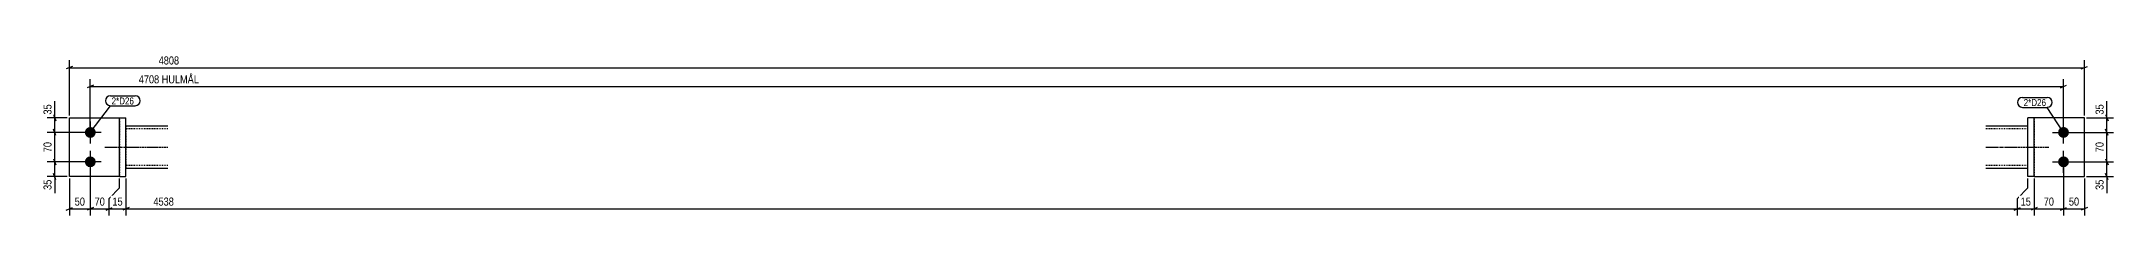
# Model space of a CAD drawing. Header units: millimetres. Extents: x 12 to 15472, y 12 to 396.
# Drawn here: x 10528 to 15472, y 12 to 396 of the extents above; entities that cross this region are included whole.
import ezdxf

# ---------------------------------------------------------------- set-up
doc = ezdxf.new("R2010")
doc.units = ezdxf.units.MM
doc.linetypes.add('DXK_LINE_DOT2', pattern=[3.9198, 1.9599, -1.9599])
doc.linetypes.add('DXK_LINE_DOT3', pattern=[5.9187, 2.979, -0.9799, 0.9799, -0.9799])
for name, color, linetype in [('MÅLSÆTNING', 7, 'Continuous'), ('STÅL', 7, 'Continuous'), ('TEKST', 7, 'Continuous')]:
    doc.layers.add(name, color=color, linetype=linetype)
doc.styles.add('Arial Narrow', font='ARIALN.TTF', dxfattribs={"height": 0.2})

msp = doc.modelspace()

# ---------------------------------------------------------------- hatches: boundary and pattern name
at = {"layer": 'STÅL', "linetype": 'Continuous'}
for points in [[(10644.8, 197, -1), (10644.8, 223, -1)], [(15352.6, 223, -1), (15352.6, 197, -1)], [(10644.8, 127, -1), (10644.8, 153, -1)], [(15352.6, 153, -1), (15352.6, 127, -1)]]:
    msp.add_hatch(color=96, dxfattribs=at).paths.add_polyline_path(points)

# ---------------------------------------------------------------- linework, layer by layer
at = {"layer": 'MÅLSÆTNING', "color": 7, "linetype": 'Continuous'}
for p, q in [((10602.3, 367), (10587.3, 361)), ((10594.8, 250), (10594.8, 381.7)), ((15395.1, 361), (15410.1, 367)), ((10652.3, 322.1), (10637.3, 316.1)), ((10644.8, 215), (10644.8, 336.8)), ((10644.8, 319.1), (15352.6, 319.1)), ((15345.1, 316.1), (15360.1, 322.1)), ((15352.6, 215), (15352.6, 336.8)), ((10556.9, 252.5), (10562.9, 237.5)), ((15453, 252.5), (15459, 237.5)), ((10589.8, 245), (10542.2, 245)), ((10639.8, 210), (10542.2, 210)), ((10639.8, 210), (10542.2, 210)), ((10562.9, 202.5), (10556.9, 217.5)), ((10562.9, 202.5), (10556.9, 217.5)), ((10559.9, 210), (10559.9, 245)), ((10559.9, 140), (10559.9, 210)), ((15357.6, 210), (15472, 210)), ((15357.6, 210), (15472, 210)), ((15407.6, 245), (15472, 245)), ((15459, 202.5), (15453, 217.5)), ((15459, 202.5), (15453, 217.5)), ((15456, 210), (15456, 245)), ((15456, 140), (15456, 210)), ((10639.8, 140), (10542.2, 140)), ((10639.8, 140), (10542.2, 140)), ((10589.8, 105), (10542.2, 105)), ((10556.9, 147.5), (10562.9, 132.5)), ((10556.9, 147.5), (10562.9, 132.5)), ((10562.9, 97.5), (10556.9, 112.5)), ((10559.9, 105), (10559.9, 140)), ((10594.8, 100), (10594.8, 12)), ((10644.8, 135), (10644.8, 12)), ((10714.8, 78), (10714.8, 100)), ((10714.8, 78), (10714.8, 100)), ((10729.8, 100), (10729.8, 12)), ((10729.8, 100), (10729.8, 12)), ((15267.6, 78), (15267.6, 100)), ((15267.6, 78), (15267.6, 100)), ((15282.6, 100), (15282.6, 12)), ((15352.6, 135), (15352.6, 12)), ((15357.6, 140), (15472, 140)), ((15357.6, 140), (15472, 140)), ((15407.6, 105), (15472, 105)), ((15453, 147.5), (15459, 132.5)), ((15453, 147.5), (15459, 132.5)), ((15459, 97.5), (15453, 112.5)), ((15456, 105), (15456, 140)), ((10689.8, 53), (10714.8, 78)), ((10689.8, 12), (10689.8, 53)), ((15242.6, 53), (15267.6, 78)), ((15242.6, 53), (15267.6, 78)), ((15242.6, 12), (15242.6, 53)), ((15242.6, 12), (15242.6, 53)), ((10587.3, 25), (10602.3, 31)), ((10652.3, 31), (10637.3, 25)), ((10644.8, 28), (10689.8, 28)), ((10682.3, 25), (10697.3, 31)), ((10737.3, 31), (10722.3, 25)), ((10737.3, 31), (10722.3, 25)), ((10729.8, 28), (15242.6, 28)), ((15235.1, 25), (15250.1, 31)), ((15235.1, 25), (15250.1, 31)), ((15290.1, 31), (15275.1, 25)), ((15282.6, 28), (15352.6, 28)), ((15345.1, 25), (15360.1, 31)), ((15410.1, 31), (15395.1, 25))]:
    msp.add_line(p, q, dxfattribs=at)
at = {"layer": 'STÅL', "color": 2, "linetype": 'Continuous'}
for p, q in [((10594.8, 105), (10594.8, 245)), ((10594.8, 245), (10714.8, 245)), ((10714.8, 105), (10714.8, 245)), ((10714.8, 245), (10729.8, 245)), ((10729.8, 105), (10729.8, 245)), ((10829.8, 225), (10729.8, 225)), ((15267.6, 225), (15167.6, 225)), ((15282.6, 245), (15267.6, 245)), ((15267.6, 105), (15267.6, 245)), ((15402.6, 245), (15282.6, 245)), ((15282.6, 105), (15282.6, 245)), ((15402.6, 105), (15402.6, 245)), ((10714.8, 105), (10594.8, 105)), ((10714.8, 105), (10729.8, 105)), ((10729.8, 125), (10829.8, 125)), ((15167.6, 125), (15267.6, 125)), ((15282.6, 105), (15267.6, 105)), ((15282.6, 105), (15402.6, 105))]:
    msp.add_line(p, q, dxfattribs=at)
at = {"layer": 'STÅL', "color": 96, "linetype": 'Continuous'}
for p, q in [((10670.8, 210), (10618.8, 210)), ((10644.8, 236), (10644.8, 184)), ((15326.6, 210), (15378.6, 210)), ((15352.6, 184), (15352.6, 236)), ((10644.8, 166), (10644.8, 114)), ((15352.6, 114), (15352.6, 166)), ((10670.8, 140), (10618.8, 140)), ((15326.6, 140), (15378.6, 140))]:
    msp.add_line(p, q, dxfattribs=at)
at = {"layer": 'STÅL', "color": 7, "linetype": 'DXK_LINE_DOT2'}
for p, q in [((10714.8, 245), (10714.8, 105)), ((10729.8, 225), (10729.8, 125)), ((10729.8, 219), (10829.8, 219)), ((15167.6, 219), (15267.6, 219)), ((15267.6, 125), (15267.6, 225)), ((15282.6, 245), (15282.6, 105)), ((10829.8, 131), (10729.8, 131)), ((15267.6, 131), (15167.6, 131))]:
    msp.add_line(p, q, dxfattribs=at)
at = {"layer": 'STÅL', "color": 7, "linetype": 'DXK_LINE_DOT3'}
for p, q in [((10679.8, 175), (10829.8, 175)), ((15167.6, 175), (15317.6, 175))]:
    msp.add_line(p, q, dxfattribs=at)

# ---------------------------------------------------------------- wipeouts: each hides what was drawn before it
at = {"color": 0}
for points in [[(10748.9, 276.5), (10748.9, 294), (10695.6, 294), (10695.6, 276.5)], [(15310.9, 272.7), (15310.9, 290.2), (15257.6, 290.2), (15257.6, 272.7)]]:
    msp.add_wipeout(points, dxfattribs=at).dxf.layer = 'TEKST'

# ---------------------------------------------------------------- next in the draw order: wipeouts: each hides what was drawn before it
for points, layer in [([(15240.9, 322.8), (15240.9, 350.8), (10756.4, 350.8), (10756.4, 322.8)], 'MÅLSÆTNING'), ([(10556.2, 280.8), (10528.2, 280.8), (10528.2, 248.5), (10556.2, 248.5)], 'MÅLSÆTNING'), ([(15452.2, 280.8), (15424.2, 280.8), (15424.2, 248.5), (15452.2, 248.5)], 'MÅLSÆTNING'), ([(10556.2, 191.1), (10528.2, 191.1), (10528.2, 158.8), (10556.2, 158.8)], 'MÅLSÆTNING'), ([(15452.2, 191.1), (15424.2, 191.1), (15424.2, 158.8), (15452.2, 158.8)], 'MÅLSÆTNING'), ([(10556.2, 101.5), (10528.2, 101.5), (10528.2, 69.1), (10556.2, 69.1)], 'MÅLSÆTNING'), ([(15452.2, 101.5), (15424.2, 101.5), (15424.2, 69.1), (15452.2, 69.1)], 'MÅLSÆTNING'), ([(10683.5, 31.8), (10683.5, 59.8), (10651.1, 59.8), (10651.1, 31.8)], 'MÅLSÆTNING'), ([(15180.9, 31.8), (15180.9, 59.8), (10791.4, 59.8), (10791.4, 31.8)], 'MÅLSÆTNING'), ([(15333.7, 31.8), (15333.7, 59.8), (15301.4, 59.8), (15301.4, 31.8)], 'MÅLSÆTNING'), ([(10748.9, 276.5), (10748.9, 294), (10695.6, 294), (10695.6, 276.5)], 'TEKST'), ([(15310.9, 272.7), (15310.9, 290.2), (15257.6, 290.2), (15257.6, 272.7)], 'TEKST')]:
    msp.add_wipeout(points, dxfattribs=at).dxf.layer = layer

# ---------------------------------------------------------------- next in the draw order: linework, layer by layer
at = {"layer": 'MÅLSÆTNING', "color": 7, "linetype": 'Continuous'}
for p, q in [((10594.8, 364), (15402.6, 364)), ((15402.6, 250), (15402.6, 381.7)), ((10559.9, 245), (10559.9, 284.3)), ((10559.9, 245), (10559.9, 284.3)), ((15456, 245), (15456, 284.3)), ((15456, 245), (15456, 284.3)), ((10559.9, 105), (10559.9, 65.6)), ((10559.9, 105), (10559.9, 65.6)), ((10644.8, 135), (10644.8, 12)), ((15282.6, 100), (15282.6, 12)), ((15352.6, 135), (15352.6, 12)), ((15402.6, 100), (15402.6, 12)), ((15456, 105), (15456, 65.6)), ((15456, 105), (15456, 65.6)), ((10689.8, 53), (10714.8, 78)), ((10689.8, 12), (10689.8, 53)), ((10594.8, 28), (10644.8, 28)), ((10652.3, 31), (10637.3, 25)), ((10682.3, 25), (10697.3, 31)), ((10689.8, 28), (10729.8, 28)), ((15242.6, 28), (15282.6, 28)), ((15290.1, 31), (15275.1, 25)), ((15345.1, 25), (15360.1, 31)), ((15352.6, 28), (15402.6, 28))]:
    msp.add_line(p, q, dxfattribs=at)
at = {"layer": 'TEKST', "color": 7, "linetype": 'Continuous'}
for p, q in [((10692.6, 297), (10751.9, 297)), ((10644.8, 210), (10692.6, 273.5)), ((10692.6, 273.5), (10751.9, 273.5)), ((15254.6, 293.2), (15313.9, 293.2)), ((15254.6, 269.7), (15313.9, 269.7)), ((15352.6, 210), (15313.9, 269.7))]:
    msp.add_line(p, q, dxfattribs=at)
for centre, radius, start, end in [((10692.6, 285.3), 11.7, 90, 270), ((10751.9, 285.3), 11.7, 270, 90), ((15254.6, 281.5), 11.8, 90, 270), ((15313.9, 281.5), 11.7, 270, 90)]:
    msp.add_arc(centre, radius, start, end, dxfattribs=at)

# ---------------------------------------------------------------- next in the draw order: texts
at = {"layer": 'MÅLSÆTNING', "color": 3, "style": 'Arial Narrow'}
for s, height, p in [('4708 HULMÅL', 19.089, (10760.4, 326.8)), ('70', 19.09, (10655.1, 35.8)), ('4538', 19.09, (10795.4, 35.8)), ('70', 19.09, (15305.4, 35.8))]:
    msp.add_text(s, height=height, dxfattribs=at).set_placement(p)
for s, p in [('35', (10552.2, 252.5)), ('35', (15448.2, 252.5)), ('70', (10552.2, 162.8)), ('70', (15448.2, 162.8)), ('35', (10552.2, 73.1)), ('35', (15448.2, 73.1))]:
    msp.add_text(s, height=19.09, rotation=90.0002, dxfattribs=at).set_placement(p)
at = {"layer": 'TEKST', "color": 3, "style": 'Arial Narrow'}
for p in [(10695.6, 276.5), (15257.6, 272.7)]:
    msp.add_text('2*D26', height=16.7, dxfattribs=at).set_placement(p)

# ---------------------------------------------------------------- next in the draw order: wipeouts: each hides what was drawn before it
at = {"color": 0}
for points in [[(15193.4, 367.7), (15193.4, 395.7), (10803.9, 395.7), (10803.9, 367.7)], [(10636, 31.8), (10636, 59.8), (10603.6, 59.8), (10603.6, 31.8)], [(10726, 31.8), (10726, 59.8), (10693.6, 59.8), (10693.6, 31.8)], [(15278.7, 31.8), (15278.7, 59.8), (15246.4, 59.8), (15246.4, 31.8)], [(15393.7, 31.8), (15393.7, 59.8), (15361.4, 59.8), (15361.4, 31.8)]]:
    msp.add_wipeout(points, dxfattribs=at).dxf.layer = 'MÅLSÆTNING'

# ---------------------------------------------------------------- next in the draw order: texts
at = {"layer": 'MÅLSÆTNING', "color": 3, "style": 'Arial Narrow'}
for s, p in [('4808', (10807.9, 371.7)), ('50', (10607.6, 35.8)), ('15', (10697.6, 35.8)), ('15', (15250.4, 35.8)), ('50', (15365.4, 35.8))]:
    msp.add_text(s, height=19.09, dxfattribs=at).set_placement(p)

doc.saveas('drawing.dxf')
